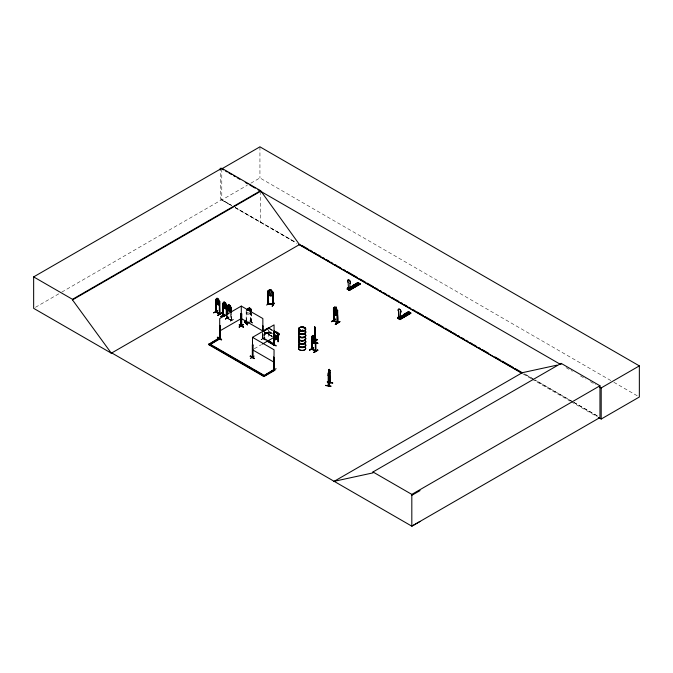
<?xml version="1.0" encoding="UTF-8"?>
<svg xmlns="http://www.w3.org/2000/svg" width="673" height="673" viewBox="0 0 673 673"><rect width="100%" height="100%" fill="white"/><g stroke="black" fill="none" stroke-linecap="round" stroke-linejoin="round"><path stroke-width="0.5" stroke-dasharray="3.37 2.52" d="M250.785 311.692L250.726 322.081L251.206 321.358M250.642 321.98L251.239 321.93M264.767 332.353L264.565 338.41L264.371 332.353M268.527 330.182L268.334 336.239L268.132 330.182M251.298 321.913L251.155 311.456M225.219 319.364L229.274 316.823L225.034 319.288M229.241 317.017L224.807 319.17L225.253 319.431L229.274 317.084L228.82 316.562L224.807 319.17L228.879 316.823M227.466 317.782C227.407 319.212 227.92 318.194 231.268 320.617L231.226 313.332M230.999 314.072L231.234 320.626L231.007 319.818M262.478 337.922L262.849 338.115M262.849 333.118L262.891 338.595L262.428 338.351L265.398 339.84M267.088 339.899L263.488 337.829C261.183 340.143 264.43 334.288 262.992 333.034M251.307 311.414L249.607 313.896L247.908 314.434L246.268 312.92M264.657 333.8L267.391 332.782L268.14 331.789L267.467 332.984L264.497 333.808M226.843 317.463L226.288 317.328L226.338 317.849L226.742 318.035L226.7 315.94M226.288 317.454L226.885 317.959L226.843 315.856M227.743 318.43L227.609 316.453M230.856 319.978C235.382 321.82 221.543 315.258 231.024 319.843M233.396 319.397L229.325 321.753L233.548 319.49M260.989 339.705L264.994 337.139L261.183 339.84M265.002 337.156L260.973 339.486M35.467 307.3L60.898 292.612M61.807 292.09L221.787 199.721L231.722 205.458M221.787 168.856L221.787 199.982L247.227 185.302M250.852 183.199L259.938 177.958L612.96 381.776M264.59 334.102L268.3 332.151L264.758 334.59L264.59 334.102L268.3 332.151M264.615 334.489L268.132 332.445M271.337 333.093L268.636 334.649L271.337 332.58L267.736 330.502M271.799 333.27L272.161 333.48L267.492 330.872M265.398 340.227L262.706 338.67L263.488 338.216L266.188 339.772M254.293 348.749L261.486 344.601M250.701 321.492L251.214 321.526M268.098 332.975L271.042 332.824M249.338 312.735L248.219 313.063L247.1 312.222M247.908 314.341L249.582 313.845M252.619 323.284L250.238 320.306M248.657 322.241L250.642 321.652M248.657 322.56L251.206 321.812M227.617 318.102L227.188 318.312M262.579 337.796L262.706 338.67M231.361 320.491L227.381 318.236L227.381 316.167M267.257 332.681L270.874 332.925M267.366 333.009L270.958 332.874M249.994 320.34L252.829 323.25M231.588 205.534L220.264 199.023L220.264 171.245M235.214 207.621L294.942 241.969L235.34 207.545M534.051 379.471L524.099 373.742L534.025 379.479M572.967 401.848L534.959 379.984L572.866 401.907M573.867 402.361L598.305 416.419M613.877 382.298L639.35 397.011M566.086 367.635L572.387 371.269M580.488 375.946L585.897 379.067M590.398 381.667L595.798 384.788M573.766 402.42L598.154 416.503M221.787 199.982L231.722 205.719M235.34 207.806L297.054 243.433M522.887 373.818L531.081 378.554M531.998 379.076L570.241 401.158M571.15 401.688L597.557 416.932M269.865 328.617L272.363 330.056M269.032 328.306L272.363 330.233M269.865 328.962L272.363 330.401M269.865 329.131L272.363 330.578M265.305 332.21L272.801 336.534M263.639 331.419L272.801 336.71M263.639 331.596L271.968 336.399M264.472 332.243L271.968 336.576M231.361 320.457L231.361 314.283M246.209 312.962L247.908 314.434M262.478 338.376L262.487 332.908M249.952 320.39L252.552 323.334M266.533 333.177L266.365 333.076M262.621 332.824L262.689 338.283M260.628 191.275L260.628 222.401M259.938 146.832L259.938 177.958M251.239 312.592L251.214 321.98M250.693 311.591L250.726 322.081M246.621 311.75L246.713 320.146M246.167 310.842L246.167 320.18M230.856 314.156L230.856 320.432M227.743 316.369L227.651 318.556M227.238 316.243L227.238 318.371M226.431 317.244L226.473 317.723M302.127 329.728A3.558 2.053 0 0 1 303.043 329.795"/><path stroke-width="1.01" d="M312.945 335.432L312.238 338.494L314.013 340.689L314.888 340.025L314.611 327.818M314.661 328.735L314.737 327.398M314.627 328.188L314.72 326.792M328.744 376.165C329.778 373.288 328.651 377.898 328.13 375.298L328.306 372.834M248.657 322.56C244.669 325.109 246.31 321.265 246.764 323.25M349.657 289.154L350.019 283.266A1.91 1.11 59.5 0 0 350.019 281.062A1.91 1.11 59.5 0 0 348.092 279.976A1.91 1.11 59.5 0 0 348.092 282.172L348.547 288.423M400.284 318.287L398.921 317.513L398.643 311.355A1.91 1.11 59.5 0 1 398.643 309.159A1.91 1.11 59.5 0 1 400.57 310.245A1.91 1.11 59.5 0 1 400.57 312.449L400.199 318.337L398.643 317.463L399.577 317.244M314.72 330.687L314.653 329.585L314.787 333.766M219.684 303.716L218.38 304.953L217.009 304.162L215.663 301.411L215.663 299.435L216.134 299.603M219.348 301.58L219.861 301.664L219.903 314.14L215.991 311.826M315.275 338.679L315.637 351.373L315.595 338.898C316.596 337.249 310.741 333.976 314.274 336.197C315.873 337.77 314.821 339.099 315.73 338.813L315.772 351.289L311.776 348.984L311.776 336.534C310.253 338.157 315.275 345.325 311.532 338.561M337.215 310.295L337.173 322.788L337.4 322.199M223.108 303.498L223.125 315.974L223.226 305.492M227.625 306.072L227.609 314.384M230.906 307.889L231.226 312.289M314.871 327.953L314.653 326.725L314.67 339.369M314.754 331.831L314.712 332.294L314.627 329.669M348.008 288.288L348.597 288.036L348.589 289.592L348.74 287.808M398.483 317.446L399.03 317.639M325.463 385.503C335.575 386.622 330.014 386.369 325.53 385.351M348.816 288.204L348.404 288.052M348.404 288.507L348.479 287.994L348.126 288.33M399.232 318.716C398.517 316.091 399.055 318.077 399.375 317.202M328.214 373.313L328.197 385.797L328.55 385.057M329.829 382.634L328.214 385.764L330.056 382.71L329.778 370.142L330.048 382.744M330.022 382.256L328.567 385.149M315.048 341.261L315.048 343.045M329.29 375.155L329.762 372.135M354.006 285.663L354.629 285.159L355.277 285.655M355.277 285.52L354.006 285.529M404.566 314.619L405.188 315.208L405.794 314.611M405.802 314.93L405.18 314.341L404.574 314.939M263.639 330.965C262.798 331.873 267.156 327.6 268.914 328.079M278.193 333.943L274.029 331.537L274.029 331.023C281.81 333.328 279.96 336.079 273.633 337.535M277.907 334.86L278.1 341.884L277.907 335.819M300.713 330.123L299.704 330.199L300.402 330.46M300.772 330.367L299.906 330.342M231.285 310.135L229.888 311.363L228.526 310.539L229.93 305.416L231.285 308.158M348.547 288.01L348.967 287.909M399.198 317.067L399.459 316.983M272.641 292.292L272.498 304.734M247.942 310.489L249.044 308.478L249.616 310.867M217.345 337.518C219.205 336.071 226.002 343.634 217.371 337.476M254.201 358.625C252.173 355.697 246.15 354.974 254.217 358.583M217.472 298.812L217.043 301.117L217.909 302.387L218.363 301.008L217.514 298.787M315.065 343.323L314.922 341.295M335.28 307.561L334.851 309.866L335.726 311.136L336.18 309.765L335.331 307.536M224.446 302.64L224.016 304.953L224.891 306.215L225.346 304.844L224.488 302.614M228.971 305.222L228.534 307.527L229.409 308.798L229.863 307.418L229.013 305.197M274.643 339.806L275.307 337.341L278.067 337.829M270.075 290.113L269.503 292.545L270.664 293.554L271.261 292.048L270.681 290.206L270.1 290.08M247.378 310.009L247.942 308.554L249.607 308.057L250.44 311.237M244.593 321.938L247.454 324.832L244.854 321.635M244.821 321.66L247.454 324.832L244.812 321.862M334.187 308.613L334.868 306.964L333.48 308.184L333.48 311.994L334.784 314.737L336.155 315.528L337.459 314.291M334.187 310.413L334.826 308.789L333.522 310.026M228.576 304.692L227.861 307.754L228.753 309.437L229.644 309.95L230.528 309.277L229.863 305.475L228.509 304.65L227.146 305.853L227.743 305.996L227.743 314.299M398.946 317.681L399.089 317.193M217.774 310.615L213.543 312.886L217.589 310.547M309.605 350.103L313.626 347.764M220.71 316.773L224.53 314.375M223.057 315.502L222.67 315.267L223.125 315.519M222.67 315.721L223.091 315.982M240.984 325.858L241.506 325.581M241.691 326.026L241.489 325.589M219.987 337.796L219.718 338.569L219.945 325.825L219.676 338.595L219.718 318.548L241.287 306.097L241.329 326.094L240.884 326.355L240.926 313.879L241.422 313.584L241.565 326.329L241.843 325.799M252.913 357.582L252.762 356.581L252.316 357.413L252.358 344.82L252.863 345.114L252.846 357.523M269.486 289.642L268.611 292.974L269.797 294.395L270.975 294.639L272.136 293.714L271.312 290.029L269.486 289.642L267.677 291.274L268.325 291.274L268.308 303.843M216.126 299.67L215.764 299.46L215.73 311.936L216.252 311.549M216.311 312.062L215.73 311.481M219.381 313.568L219.844 313.626M219.491 313.879L219.499 303.531M311.776 336.534L312.045 349.295L311.86 348.53M312.179 348.765L311.734 348.505M312.045 349.295L312.137 338.813M334.128 320.365L333.707 320.096M337.19 322.771L337.728 322.417L333.707 320.55M328.365 373.027L328.735 370.31L328.449 385.764M330.006 370.243L329.669 370.503L329.232 369.225L328.685 370.327C329.963 367.307 329.669 374.079 328.777 374.752L328.424 374.264M332.664 383.122L327.187 381.919L332.756 382.945M266.727 305.163L268.712 301.849M240.741 325.816L241.186 325.555M240.926 326.329L240.799 326.212M273.49 344.896L274.534 343.911L273.49 344.896L266.298 340.748M273.936 344.34L273.507 345.039L274.113 344.913M275.417 337.358L274.576 336.744M278.008 337.493L274.365 340.134L277.957 337.762M267.736 293.251L267.694 291.241L268.157 291.232L268.266 303.86M267.694 293.218C268.384 295.767 271.909 297.096 273.019 294.362M273.019 292.419L272.498 292.141L273.036 292.385L273.045 304.861L273.103 292.275M273.103 292.376L271.312 290.029L269.469 289.676M271.261 295.927L269.469 295.607M267.82 303.759L267.854 303.136L273.154 304.28L267.719 303.279L267.719 303.733L267.837 291.165M274.138 303.01L272.144 306.341L274.374 303.262M246.781 310.16L247.883 308.478L249.633 307.998L251.34 309.471L251.239 311.557M246.823 310.169L247.883 308.478M354.082 285.344C354.343 287.178 356.126 284.637 354.082 285.478M274.424 337.19L279.169 334.388M299.721 330.233L300.73 330.157M304.263 327.894L304.221 328.029M314.829 343.045L314.846 341.261M220.063 337.939L219.524 338.039L219.987 337.922M252.493 357.38L252.501 337.333L274.062 324.882L274.062 344.946L273.583 344.997M215.663 299.435L217.059 298.215L218.405 299.048L219.019 302.867L218.145 303.54L216.37 301.344L217.059 298.215M333.48 310.051L334.851 308.857L336.172 309.622L337.501 312.465M337.594 312.482L336.222 313.618M311.532 336.584L312.928 335.364M336.13 315.469L337.501 314.266M314.299 342.077C310.976 339.882 315.275 343.71 315.603 340.841M314.249 342.103L315.645 340.883L315.73 338.813M222.628 305.248L223.983 307.998L225.388 308.697L226.725 307.519M219.575 338.435L220.121 338.334L209.278 344.971L220.063 338.746L219.945 325.825M404.633 314.661L405.726 314.653M405.735 314.888L404.633 314.897M263.555 331.209L265.944 329.812M263.48 331.023L265.179 330.426M273.633 337.19L274.29 336.895M274.306 337.072L279.169 334.212L274.029 331.192M347.966 289.239L348.059 287.817L348.69 288.17L347.117 289.138M358.852 284.174L348.74 290.021L359.727 283.535C359.382 284.107 355.546 280.725 360.148 283.863L349.186 290.29M350.069 287.665L358.499 282.938L347.361 289.264L347.806 289.499M358.314 282.938L347.798 289.508M348.74 290.021L360.291 284.031L349.405 290.408L347.251 288.995L347.251 288.187L348.353 287.539M349.136 290.248L349.295 289.34L350.397 288.692L349.136 289.255L349.136 289.903L347.411 288.927L348.513 287.632M398.761 317.303L399.282 317.32L397.81 318.287M399.838 319.414L410.833 313.214L408.511 311.927M398.896 316.722L397.802 317.37L398.34 318.691L408.275 312.827M408.89 312.154L408.62 311.792L400.342 316.68M410.118 312.81L410.673 312.945L408.62 311.792M399.468 319.212L400.94 317.875L399.686 318.43L399.686 319.086L397.953 318.11L399.055 316.806M348.092 282.172L348.008 282.223A1.91 1.11 59.5 0 1 348.008 280.027A1.91 1.11 59.5 0 1 349.943 281.112A1.91 1.11 59.5 0 1 349.943 283.316L350.019 283.266M353.064 285.402C359.088 288.052 350.153 285.731 354.166 284.755L356.21 286.075L354.166 284.755M355.142 284.183C361.165 286.824 352.231 284.502 356.244 283.535L358.288 284.847L356.244 283.535M356.976 283.097C362.999 285.747 354.065 283.426 358.078 282.45M349.792 287.506L358.078 282.694M349.842 287.539L358.095 282.719M347.403 289.281L358.473 282.837M360.122 283.602L349.321 290.256M398.744 317.639L398.643 311.355M400.57 312.449L400.485 312.491A1.91 1.11 59.5 0 0 400.485 310.295A1.91 1.11 59.5 0 0 398.559 309.201A1.91 1.11 59.5 0 0 398.559 311.406M403.615 314.585C409.638 317.235 400.696 314.914 404.709 313.938L406.753 315.25L404.709 313.938M405.693 313.366C411.716 316.007 402.774 313.685 406.786 312.718L408.831 314.03L406.786 312.718M407.527 312.28C413.55 314.93 404.608 312.609 408.62 311.633M407.88 312.6L398.206 318.514M398.037 318.522L409.016 312.02M410.278 312.718L399.282 319.204L409.394 313.357M410.665 312.785L399.552 319.364L410.673 312.945M399.728 319.465L410.404 312.995M399.955 319.591L410.808 313.223M252.863 344.685L252.358 344.98L252.863 345.114M224.05 302.11L223.335 305.18L225.127 307.368L226.002 306.695L225.346 302.9C223.461 300.511 223.243 304.196 222.721 303.296L222.721 315.788L223.276 315.873L222.738 315.78M226.33 305.407C223.747 297.146 228.862 311.877 226.7 314.905M223.983 307.998L225.405 308.756M227.743 305.996L227.238 305.87L227.238 314.173M225.362 308.781L223.983 302.076L225.346 302.9M228.551 310.547C225.682 303.918 227.508 311.077 229.905 311.271M230.856 307.931L231.361 308.057L231.361 312.213M231.361 308.057L229.888 305.441L228.526 304.718M223.268 315.57L224.706 316.554M220.079 325.9L219.575 326.035M240.741 326.27L240.783 313.795L241.649 313.87M239.218 324.891L243.517 327.078L239.445 324.765M239.075 327.086L243.315 324.613L239.277 326.969M219.718 338.569L219.28 337.905L208.495 344.517L263.976 376.552L274.761 370.327L273.978 369.485L263.193 376.098L263.976 375.256L210.069 344.13L211.86 345.56M243.323 324.613L239.302 326.969M262.487 331.907L262.621 325.825L262.992 331.032M262.992 326.035L262.487 325.909M273.516 345.056L273.928 332.369L273.659 345.14M272.229 343.55L276.107 345.93M250.381 358.541L254.167 356.067M273.583 369.713L273.701 357.144L273.97 369.906M273.659 369.115L273.844 369.881M272.069 371.025L276.107 368.695M111.819 352.963L111.382 353.224L33.65 308.343L33.65 276.897L221.787 168.275L260.628 190.695L299.468 244.568L521.844 372.96M221.787 168.275L221.787 168.856L259.938 146.832L639.35 365.885L639.35 397.011L601.199 419.035L598.474 417.453M33.65 276.897L72.491 299.317L260.628 190.695M420.053 521.474L411.817 526.168L111.768 352.938L111.323 353.19L72.491 299.897L260.628 191.275M111.323 353.19L299.906 244.316M218.405 299.048L219.734 301.782M215.755 301.395L217.059 304.137L218.405 304.869M215.789 311.944L215.907 301.454M217.816 315.09L221.88 312.777L217.867 315.351M222.065 313.096L217.816 315.351M219.718 330.998L241.287 318.548L262.849 330.998M208.495 344.517L219.28 338.292L220.063 338.746M266.71 329.366L268.914 328.432M348.109 288.305L350.397 289.508L350.397 288.692M262.386 344.08L274.062 337.333M274.391 340.134L278.075 338.183M333.48 308.184L333.522 320.659L337.577 322.973L337.678 310.413L337.156 310.329L337.678 310.413M333.917 320.87L333.715 308.133L333.985 320.895L333.858 320.415M334.187 310.093L335.962 312.289L336.837 311.624C334.414 297.045 339.478 320.314 337.535 322.947L337.451 322.947M335.684 309.639L336.18 312.432L335.28 312.676C334.691 312.163 334.531 308.806 335.726 309.614M333.522 311.969L334.826 314.712L336.172 315.444M331.587 321.761L335.625 319.17L331.587 321.501M333.985 320.575L337.728 322.417M337.173 322.737L337.316 314.358M339.697 321.543C326.085 330.048 348.824 316.133 335.852 324.218M335.625 324.1L339.697 321.711M264.994 375.063L273.978 369.872L274.761 370.327M208.495 344.13L263.976 376.165L274.761 369.94M309.639 350.162L313.685 347.571L309.639 349.91M315.183 350.793L315.713 350.776M317.757 349.943L313.685 352.501L317.934 350.254M313.719 352.475L317.757 350.12L313.736 352.501M333.707 481.582L522.29 372.699L557.034 365.145M334.144 481.321L372.985 472.875L372.985 471.975L561.122 363.353L599.963 385.772L599.963 417.546L411.817 526.168L411.817 494.394L599.963 385.772M561.122 364.253L560.685 364.514L257.919 189.71M599.399 386.866L601.199 387.909L639.35 365.885M411.817 495.303L420.053 490.609M268.249 328.306L268.914 328.256M268.249 328.651L268.914 328.601M304.045 327.81L304.381 327.827M304.381 328.138L303.977 328.012M252.56 357.363L252.922 357.111L252.316 356.841M250.827 309.622L251.34 309.471L249.607 308.057M273.087 304.844L267.77 303.725M251.239 309.479L250.693 311.591M246.335 322.956L248.657 322.241M248.749 322.342L246.596 322.678L246.596 323.158M246.318 323.402L248.749 322.661M274.441 337.097L273.633 337.022M250.827 309.487L250.785 311.692M315.393 350.599L315.578 351.373L311.633 349.06M246.2 322.956L246.335 323.41L246.167 320.18M239.26 324.832L243.323 327.145M222.813 315.183L223.083 315.948M222.813 315.637L222.856 303.212M241.624 325.875L241.06 325.581L241.01 326.329M241.422 326.035L241.422 313.584M241.624 326.329L241.792 313.795M252.703 357.641L252.728 345.19M215.764 311.91L219.768 314.224L219.297 301.554M311.969 348.824L311.599 348.631M315.368 351.054L315.368 338.603M314.787 327.835L314.72 329.812M314.855 332.891L314.787 333.69M315.696 339.873L317.606 339.756L315.704 339.974M312.095 343.171L317.807 343.079L312.095 343.196M317.816 343.499L312.095 343.432L317.807 343.272M274.365 339.739L274.534 340.227M399.972 319.608L397.802 318.178M267.904 303.616L273.154 304.734M329.105 369.898L328.87 373.557L328.929 370.243M219.642 314.198C219.734 312.373 211.818 309.967 219.659 313.727M315.511 350.894L312.045 348.976L315.326 350.709M273.633 337.366L279.169 334.565L274.029 331.368M311.936 336.837L311.658 349.102M347.966 287.876L348.648 288.128M348.463 288.061L350.238 289.255L350.238 288.608M399.232 317.353L398.601 317L398.509 318.422L398.509 317.059L399.131 317.412M226.7 305.567L226.279 305.206L226.33 315.73M224.546 314.35L220.736 316.596M272.001 343.415L276.073 345.737M221.644 339.714L217.547 337.173M273.928 369.881L274.062 349.783L252.501 337.333M221.787 168.856L223.596 169.899M225.405 170.942L227.213 171.985M229.013 173.028L231.722 174.593M233.531 175.636L235.34 176.679M237.148 177.722L239.857 179.287M245.275 182.417L247.984 183.981M249.792 185.025L255.21 188.146M301.723 245.359L308.074 249.027M309.891 250.078L312.617 251.652M314.426 252.695L316.243 253.746M318.06 254.789L320.785 256.363M322.603 257.414L324.411 258.466M326.228 259.509L328.954 261.082M330.771 262.134L332.58 263.177M335.305 264.75L337.123 265.801M338.94 266.844L340.748 267.896M343.474 269.469L345.291 270.512M347.108 271.564L357.094 277.326M359.811 278.9L365.262 282.046M367.071 283.089L373.431 286.757M375.24 287.808L377.965 289.382M379.782 290.425L381.599 291.476M383.417 292.528L386.134 294.093M387.951 295.144L389.768 296.196M392.485 297.76L394.302 298.812M396.119 299.864L398.845 301.437M400.662 302.48L402.471 303.531M404.288 304.575L407.014 306.148M408.831 307.199L410.639 308.242M413.365 309.816L415.182 310.867M416.999 311.91L423.351 315.578M425.168 316.63L435.153 322.392M436.962 323.444L443.322 327.112M445.131 328.155L451.49 331.831M453.299 332.874L456.025 334.447M457.842 335.499L459.659 336.542M461.476 337.594L464.193 339.167M466.01 340.21L467.828 341.261M470.545 342.835L472.362 343.878M474.179 344.929L475.996 345.972M478.722 347.546L480.53 348.597M482.348 349.64L488.699 353.317M495.059 356.984L500.502 360.122M502.319 361.174L513.213 367.458M515.022 368.51L521.382 372.177M298.871 244.484L521.979 373.296M334.826 306.989L336.222 307.797M334.801 308.882L336.197 309.58L336.837 313.425L335.962 314.089L335.07 313.576L334.187 311.893M334.851 312.878L336.239 313.677M337.678 322.847L333.715 320.584L333.715 312.28M331.377 321.61L335.6 319.179M241.287 306.097L262.849 318.548L262.849 331.116M273.129 333.615L276.729 335.692L276.729 336.206M267.98 340.42L274.273 344.054M267.98 340.807L271.581 342.885M267.198 340.875L273.49 344.509M252.501 349.783L274.062 362.234M213.661 346.595L219.953 350.229M221.745 351.264L251.399 368.383M253.199 369.418L263.084 375.13M372.985 471.975L411.817 494.394M230.839 307.822L230.856 313.122M241.287 326.161L241.144 313.584M252.325 357.001L252.846 357.069M219.398 301.487L219.356 314.03M274.525 339.503C282.256 338.569 274.483 334.59 274.483 339.579M328.155 375.248L328.735 376.232M273.524 369.696L273.701 357.144M314.821 343.306L314.728 341.295M314.232 336.222L314.888 338.544M279.169 334.052L279.194 334.481M314.653 326.725L314.855 330.914M314.678 327.406L314.67 327.953M314.771 330.409L314.72 327.877M601.199 387.909L601.199 419.035M400.94 317.875L400.94 318.682M400.78 317.782L400.78 318.43M333.715 308.133L333.715 310.203M329.905 382.5L329.93 382.962M329.627 370.276L329.652 382.979M328.55 373.061L328.483 385.772M315.031 330.586L315.048 339.184M314.855 327.65L314.846 339.192M273.928 332.369L274.046 344.938M265.944 329.467L265.944 329.98M262.621 325.825L262.621 331.823M251.155 309.378L251.155 311.456M246.621 321.088L246.688 323.309M230.999 307.847L230.999 313.038M227.381 305.786L227.381 315.124M227.196 305.828L227.196 307.839M226.843 305.483L226.843 314.821M226.473 305.273L226.473 315.645M220.264 168.157L220.264 170.219M216.269 301.664L216.168 312.146M216.025 299.502L216.041 312.121M72.491 299.317L72.491 299.897M305.256 334.548A3.617 2.086 0 0 1 302.127 337.678A3.617 2.086 0 0 1 298.989 334.548M305.206 334.767A3.558 2.053 0 0 1 302.127 337.846A3.558 2.053 0 0 1 299.039 334.767M305.222 337.518A3.575 2.061 0 0 1 302.127 340.614A3.575 2.061 0 0 1 299.031 337.518M305.197 337.669A3.55 2.053 0 0 1 302.127 340.748A3.55 2.053 0 0 1 299.048 337.669M305.256 331.116A3.617 2.086 0 0 1 302.127 334.245A3.617 2.086 0 0 1 298.989 331.116M305.206 334.187A3.558 2.053 0 0 1 302.127 337.274A3.558 2.053 0 0 1 299.039 334.187M305.206 331.326A3.558 2.053 0 0 1 302.127 334.414A3.558 2.053 0 0 1 299.039 331.326M305.256 334.372A3.617 2.086 0 0 1 302.127 337.501A3.617 2.086 0 0 1 298.989 334.372M305.256 330.939A3.617 2.086 0 0 1 302.127 334.069A3.617 2.086 0 0 1 298.989 330.939M305.206 330.754A3.558 2.053 0 0 1 302.127 333.833A3.558 2.053 0 0 1 299.039 330.754M305.256 344.34A3.617 2.086 0 0 1 302.127 347.47A3.617 2.086 0 0 1 298.989 344.34M305.206 344.559A3.558 2.053 0 0 1 302.127 347.638A3.558 2.053 0 0 1 299.039 344.559M305.222 347.31A3.575 2.061 0 0 1 302.127 350.406A3.575 2.061 0 0 1 299.031 347.31M305.197 337.955A3.55 2.053 0 0 1 302.127 341.034A3.55 2.053 0 0 1 299.048 337.955M305.214 347.436A3.567 2.061 0 0 1 302.127 350.532A3.567 2.061 0 0 1 299.039 347.436M305.222 337.77A3.575 2.061 0 0 1 302.127 340.866A3.575 2.061 0 0 1 299.031 337.77M305.256 340.908A3.617 2.086 0 0 1 302.127 344.038A3.617 2.086 0 0 1 298.989 340.908M305.206 343.979A3.558 2.053 0 0 1 302.127 347.066A3.558 2.053 0 0 1 299.039 343.979M305.206 341.118A3.558 2.053 0 0 1 302.127 344.206A3.558 2.053 0 0 1 299.039 341.118M305.256 344.164A3.617 2.086 0 0 1 302.127 347.293A3.617 2.086 0 0 1 298.989 344.164M305.256 340.731A3.617 2.086 0 0 1 302.127 343.861A3.617 2.086 0 0 1 298.989 340.731M305.214 340.546A3.567 2.061 0 0 1 302.127 343.634A3.567 2.061 0 0 1 299.039 340.546M334.456 309.975L335.162 311.877L334.422 312.987L335.39 312.28L336.365 314.106L335.625 312.137L336.332 311.061L335.406 311.717L334.506 309.984M250.322 356.126L254.386 358.473L250.322 356.126M313.34 335.962L312.911 338.267L313.778 339.537L314.232 338.166L313.382 335.936M333.564 310.144L334.826 312.911L333.522 310.135M276.3 338.822L276.3 338.822M300.335 330.796A3.575 2.061 0 0 0 305.693 329.013A3.575 2.061 0 0 0 300.335 327.221A3.575 2.061 0 0 0 300.335 330.796A3.575 2.061 0 0 0 305.693 329.013A3.575 2.061 0 0 0 300.335 327.229A3.575 2.061 0 0 0 300.335 330.805M300.343 330.973A3.558 2.053 0 0 0 305.685 329.19A3.558 2.053 0 0 0 300.343 327.415A3.558 2.053 0 0 0 300.343 330.973"/></g></svg>
